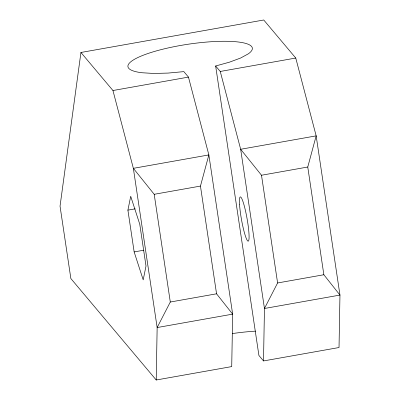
<?xml version="1.0" encoding="UTF-8"?>
<svg xmlns="http://www.w3.org/2000/svg" width="400" height="400" viewBox="0 0 400 400"><rect width="100%" height="100%" fill="white"/><g stroke="black" fill="none" stroke-linecap="round" stroke-linejoin="round"><path stroke-width="0.6" d="M156.215 380L157.15 327.55L133.355 168.335L112.95 90.52L80.94 52.47L263.75 20L295.76 58.045L316.165 135.865L339.96 295.075L339.025 347.53L263.515 360.94L258.91 355.465L215.645 65.985L229.465 62.17L240.605 58.03L248.305 53.845A62.885 13.29 -8.5 0 0 180.17 45.535A62.885 13.29 -8.5 0 0 141.915 72.74L153.74 73.46L168.04 73.08L183.85 71.63L188.46 77.105L208.86 154.92L232.655 314.135L231.72 366.59L156.215 380L70.855 278.54L60.04 206.17L80.94 52.47M263.515 360.94L264.455 308.49L240.66 149.275L220.255 71.46L215.645 65.985M127.905 210.14L130.71 196.295L139.76 224.23L146.005 266.015L143.2 279.86L134.15 251.925L127.905 210.14L135.215 208.84M200.455 186.085L208.86 154.92L133.355 168.335L154.2 194.3L170.295 302.025L157.15 327.55L232.655 314.135L216.555 293.805L200.455 186.085L154.2 194.3M307.76 167.025L316.165 135.865L240.66 149.275L261.5 175.24L277.6 282.965L264.455 308.49L339.96 295.075L323.86 274.745L307.76 167.025L261.5 175.24M112.95 90.52L188.46 77.105M220.255 71.46L295.76 58.045M134.15 251.925L143.9 250.19M170.295 302.025L216.555 293.805M277.6 282.965L323.86 274.745M232.445 333.56A62.885 13.29 -8.5 0 1 255.48 331.15M239.555 204.5A22.46 2.825 79.9 0 0 247.5 240.73A22.46 2.825 79.9 0 0 245.715 211.825A22.46 2.825 79.9 0 0 239.555 204.5"/></g></svg>
